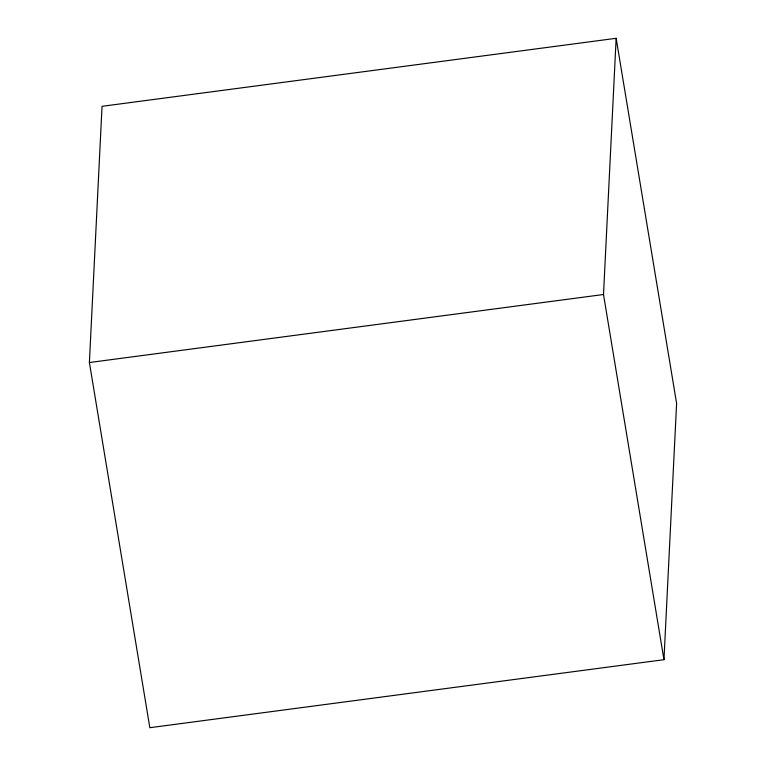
<?xml version="1.0" encoding="UTF-8"?>
<svg xmlns="http://www.w3.org/2000/svg" width="766" height="766" viewBox="0 0 766 766"><rect width="100%" height="100%" fill="white"/><g stroke="black" fill="none" stroke-linecap="round" stroke-linejoin="round"><path stroke-width="1.15" d="M89.392 362.529L102.041 106.311L616.161 38.3L676.608 403.471L663.959 659.689L149.839 727.7L89.392 362.529L603.503 294.508L616.161 38.3M603.503 294.508L663.959 659.689"/></g></svg>
